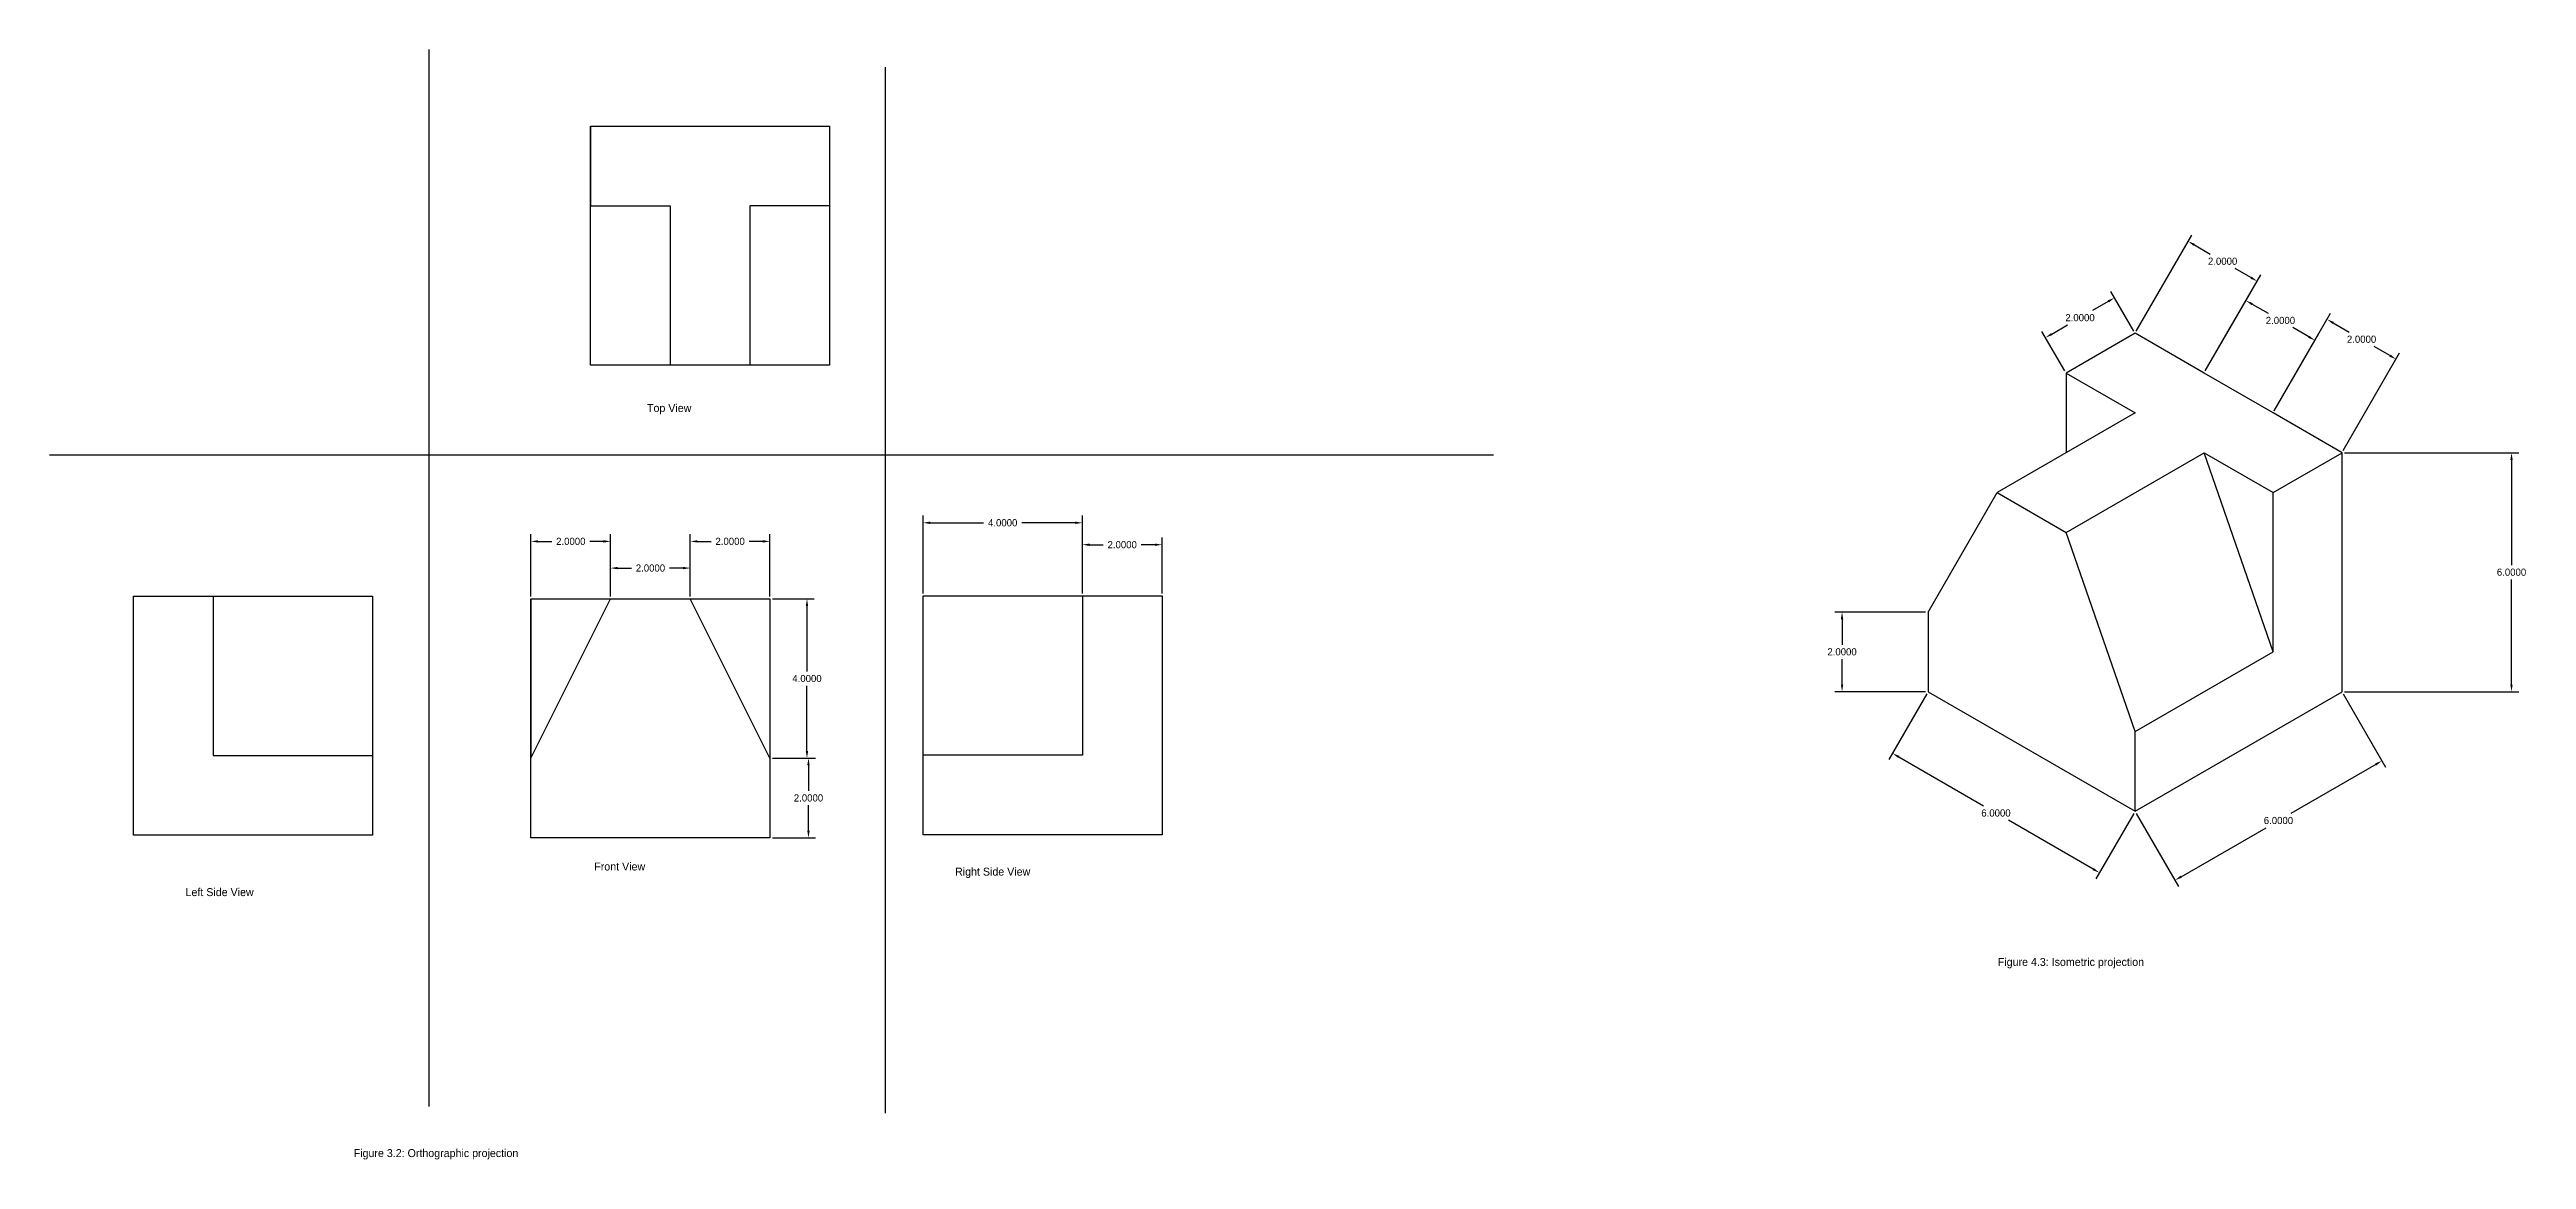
# Model space of a CAD drawing. Header units: inches. Extents: x -3.6 to 58.6, y 12.8 to 40.7.
import ezdxf

# ---------------------------------------------------------------- set-up
doc = ezdxf.new("R2010")
doc.units = ezdxf.units.IN
doc.header["$MEASUREMENT"] = 0
doc.dimstyles.get("Standard").update_dxf_attribs({"dimtxt": 0.18, "dimasz": 0.18, "dimexe": 0.18, "dimexo": 0.0625, "dimgap": 0.09, "dimtad": 0, "dimtih": 1, "dimtoh": 1, "dimdec": 4, "dimzin": 0, "dimdsep": 46, "dimtxsty": 'Standard', "dimcen": 0.09, "dimadec": 0, "dimazin": 0, "dimtfac": 1, "dimtdec": 4, "dimtofl": 0, "dimtmove": 0, "dimatfit": 3, "dimfxl": 0, "dimtolj": 1, "dimtzin": 0, "dimarcsym": 0})

# ---------------------------------------------------------------- blocks, each defined once
blk = doc.blocks.new('*D1')
at = {"color": 0, "lineweight": -2}
for p, q in [((8.514, 26.949), (8.514, 28.51)), ((8.694, 28.33), (9.034, 28.33)), ((10.334, 28.33), (9.994, 28.33)), ((10.514, 26.949), (10.514, 28.51))]:
    blk.add_line(p, q, dxfattribs=at)
at = {"color": 0}
for points in [[(8.694, 28.36), (8.694, 28.3), (8.514, 28.33)], [(10.334, 28.36), (10.334, 28.3), (10.514, 28.33)]]:
    blk.add_solid(points, dxfattribs=at)
at = {"layer": 'Defpoints', "color": 0}
for p in [(10.514, 28.33), (8.514, 26.886), (10.514, 26.886)]:
    blk.add_point(p, dxfattribs=at)
at = {"color": 0, "insert": (9.514, 28.33), "char_height": 0.18, "attachment_point": 5}
blk.add_mtext('\\A1;2.0000', dxfattribs=at)
blk = doc.blocks.new('*D2')
at = {"color": 0, "lineweight": -2}
for p, q in [((10.514, 26.949), (10.514, 27.84)), ((10.694, 27.66), (11.034, 27.66)), ((12.334, 27.66), (11.994, 27.66)), ((12.514, 26.949), (12.514, 27.84))]:
    blk.add_line(p, q, dxfattribs=at)
at = {"color": 0}
for points in [[(10.694, 27.69), (10.694, 27.63), (10.514, 27.66)], [(12.334, 27.69), (12.334, 27.63), (12.514, 27.66)]]:
    blk.add_solid(points, dxfattribs=at)
at = {"layer": 'Defpoints', "color": 0}
for p in [(12.514, 27.66), (10.514, 26.886), (12.514, 26.886)]:
    blk.add_point(p, dxfattribs=at)
at = {"color": 0, "insert": (11.514, 27.66), "char_height": 0.18, "attachment_point": 5}
blk.add_mtext('\\A1;2.0000', dxfattribs=at)
blk = doc.blocks.new('*D3')
at = {"color": 0, "lineweight": -2}
for p, q in [((12.514, 26.949), (12.514, 28.51)), ((12.694, 28.33), (13.034, 28.33)), ((14.334, 28.33), (13.994, 28.33)), ((14.514, 26.949), (14.514, 28.51))]:
    blk.add_line(p, q, dxfattribs=at)
at = {"color": 0}
for points in [[(12.694, 28.36), (12.694, 28.3), (12.514, 28.33)], [(14.334, 28.36), (14.334, 28.3), (14.514, 28.33)]]:
    blk.add_solid(points, dxfattribs=at)
at = {"layer": 'Defpoints', "color": 0}
for p in [(14.514, 28.33), (12.514, 26.886), (14.514, 26.886)]:
    blk.add_point(p, dxfattribs=at)
at = {"color": 0, "insert": (13.514, 28.33), "char_height": 0.18, "attachment_point": 5}
blk.add_mtext('\\A1;2.0000', dxfattribs=at)
blk = doc.blocks.new('*D4')
at = {"color": 0, "lineweight": -2}
for p, q in [((14.577, 26.886), (15.623, 26.886)), ((15.443, 26.706), (15.443, 25.066)), ((15.443, 23.066), (15.443, 24.706)), ((14.577, 22.886), (15.623, 22.886))]:
    blk.add_line(p, q, dxfattribs=at)
at = {"color": 0}
for points in [[(15.413, 26.706), (15.473, 26.706), (15.443, 26.886)], [(15.413, 23.066), (15.473, 23.066), (15.443, 22.886)]]:
    blk.add_solid(points, dxfattribs=at)
at = {"layer": 'Defpoints', "color": 0}
for p in [(14.514, 26.886), (14.514, 22.886), (15.443, 22.886)]:
    blk.add_point(p, dxfattribs=at)
at = {"color": 0, "insert": (15.443, 24.886), "char_height": 0.18, "attachment_point": 5}
blk.add_mtext('\\A1;4.0000', dxfattribs=at)
blk = doc.blocks.new('*D5')
at = {"color": 0, "lineweight": -2}
for p, q in [((14.577, 22.886), (15.661, 22.886)), ((15.481, 22.706), (15.481, 22.066)), ((15.481, 21.066), (15.481, 21.706)), ((14.577, 20.886), (15.661, 20.886))]:
    blk.add_line(p, q, dxfattribs=at)
at = {"color": 0}
for points in [[(15.451, 22.706), (15.511, 22.706), (15.481, 22.886)], [(15.451, 21.066), (15.511, 21.066), (15.481, 20.886)]]:
    blk.add_solid(points, dxfattribs=at)
at = {"layer": 'Defpoints', "color": 0}
for p in [(14.514, 22.886), (14.514, 20.886), (15.481, 20.886)]:
    blk.add_point(p, dxfattribs=at)
at = {"color": 0, "insert": (15.481, 21.886), "char_height": 0.18, "attachment_point": 5}
blk.add_mtext('\\A1;2.0000', dxfattribs=at)
blk = doc.blocks.new('*D6')
at = {"color": 0, "lineweight": -2}
for p, q in [((18.356, 27.024), (18.356, 28.977)), ((18.536, 28.797), (19.876, 28.797)), ((22.176, 28.797), (20.836, 28.797)), ((22.356, 27.024), (22.356, 28.977))]:
    blk.add_line(p, q, dxfattribs=at)
at = {"color": 0}
for points in [[(18.536, 28.827), (18.536, 28.767), (18.356, 28.797)], [(22.176, 28.827), (22.176, 28.767), (22.356, 28.797)]]:
    blk.add_solid(points, dxfattribs=at)
at = {"layer": 'Defpoints', "color": 0}
for p in [(22.356, 28.797), (18.356, 26.962), (22.356, 26.962)]:
    blk.add_point(p, dxfattribs=at)
at = {"color": 0, "insert": (20.356, 28.797), "char_height": 0.18, "attachment_point": 5}
blk.add_mtext('\\A1;4.0000', dxfattribs=at)
blk = doc.blocks.new('*D7')
at = {"color": 0, "lineweight": -2}
for p, q in [((22.356, 27.024), (22.356, 28.427)), ((22.536, 28.247), (22.876, 28.247)), ((24.176, 28.247), (23.836, 28.247)), ((24.356, 27.024), (24.356, 28.427))]:
    blk.add_line(p, q, dxfattribs=at)
at = {"color": 0}
for points in [[(22.536, 28.277), (22.536, 28.217), (22.356, 28.247)], [(24.176, 28.277), (24.176, 28.217), (24.356, 28.247)]]:
    blk.add_solid(points, dxfattribs=at)
at = {"layer": 'Defpoints', "color": 0}
for p in [(24.356, 28.247), (22.356, 26.962), (24.356, 26.962)]:
    blk.add_point(p, dxfattribs=at)
at = {"color": 0, "insert": (23.356, 28.247), "char_height": 0.18, "attachment_point": 5}
blk.add_mtext('\\A1;2.0000', dxfattribs=at)
blk = doc.blocks.new('*D8')
at = {"color": 0, "lineweight": -2}
for p, q in [((48.11, 34.357), (47.712, 34.127)), ((48.749, 33.61), (48.176, 34.603)), ((47.017, 32.61), (46.444, 33.603)), ((46.69, 33.537), (47.088, 33.767))]:
    blk.add_line(p, q, dxfattribs=at)
at = {"color": 0}
for points in [[(48.095, 34.383), (48.125, 34.331), (48.266, 34.447)], [(46.675, 33.563), (46.705, 33.511), (46.534, 33.447)]]:
    blk.add_solid(points, dxfattribs=at)
at = {"layer": 'Defpoints', "color": 0}
for p in [(48.266, 34.447), (48.781, 33.556), (47.049, 32.556)]:
    blk.add_point(p, dxfattribs=at)
at = {"color": 0, "insert": (47.4, 33.947), "char_height": 0.18, "attachment_point": 5}
blk.add_mtext('\\A1;2.0000', dxfattribs=at)
blk = doc.blocks.new('*D9')
at = {"color": 0, "lineweight": -2}
for p, q in [((48.812, 33.61), (50.204, 36.021)), ((50.27, 35.775), (50.668, 35.545)), ((50.544, 32.61), (51.936, 35.021)), ((51.69, 34.955), (51.292, 35.185))]:
    blk.add_line(p, q, dxfattribs=at)
at = {"color": 0}
for points in [[(50.285, 35.801), (50.255, 35.749), (50.114, 35.865)], [(51.705, 34.981), (51.675, 34.929), (51.846, 34.865)]]:
    blk.add_solid(points, dxfattribs=at)
at = {"layer": 'Defpoints', "color": 0}
for p in [(51.846, 34.865), (48.781, 33.556), (50.513, 32.556)]:
    blk.add_point(p, dxfattribs=at)
at = {"color": 0, "insert": (50.98, 35.365), "char_height": 0.18, "attachment_point": 5}
blk.add_mtext('\\A1;2.0000', dxfattribs=at)
blk = doc.blocks.new('*D10')
at = {"color": 0, "lineweight": -2}
for p, q in [((50.544, 32.61), (51.655, 34.534)), ((51.721, 34.288), (52.119, 34.058)), ((53.141, 33.468), (52.743, 33.698)), ((52.276, 31.61), (53.387, 33.534))]:
    blk.add_line(p, q, dxfattribs=at)
at = {"color": 0}
for points in [[(51.736, 34.314), (51.706, 34.262), (51.565, 34.378)], [(53.156, 33.494), (53.126, 33.442), (53.297, 33.378)]]:
    blk.add_solid(points, dxfattribs=at)
at = {"layer": 'Defpoints', "color": 0}
for p in [(53.297, 33.378), (50.513, 32.556), (52.245, 31.556)]:
    blk.add_point(p, dxfattribs=at)
at = {"color": 0, "insert": (52.431, 33.878), "char_height": 0.18, "attachment_point": 5}
blk.add_mtext('\\A1;2.0000', dxfattribs=at)
blk = doc.blocks.new('*D11')
at = {"color": 0, "lineweight": -2}
for p, q in [((52.276, 31.61), (53.692, 34.062)), ((53.758, 33.816), (54.156, 33.586)), ((54.008, 30.61), (55.424, 33.062)), ((55.178, 32.996), (54.78, 33.226))]:
    blk.add_line(p, q, dxfattribs=at)
at = {"color": 0}
for points in [[(53.773, 33.842), (53.743, 33.79), (53.602, 33.906)], [(55.193, 33.022), (55.163, 32.97), (55.334, 32.906)]]:
    blk.add_solid(points, dxfattribs=at)
at = {"layer": 'Defpoints', "color": 0}
for p in [(55.334, 32.906), (52.245, 31.556), (53.977, 30.556)]:
    blk.add_point(p, dxfattribs=at)
at = {"color": 0, "insert": (54.468, 33.406), "char_height": 0.18, "attachment_point": 5}
blk.add_mtext('\\A1;2.0000', dxfattribs=at)
blk = doc.blocks.new('*D12')
at = {"color": 0, "lineweight": -2}
for p, q in [((54.039, 30.556), (58.412, 30.556)), ((58.232, 30.376), (58.232, 27.736)), ((58.232, 24.736), (58.232, 27.376)), ((54.039, 24.556), (58.412, 24.556))]:
    blk.add_line(p, q, dxfattribs=at)
at = {"color": 0}
for points in [[(58.202, 30.376), (58.262, 30.376), (58.232, 30.556)], [(58.202, 24.736), (58.262, 24.736), (58.232, 24.556)]]:
    blk.add_solid(points, dxfattribs=at)
at = {"layer": 'Defpoints', "color": 0}
for p in [(53.977, 30.556), (58.232, 30.556), (53.977, 24.556)]:
    blk.add_point(p, dxfattribs=at)
at = {"color": 0, "insert": (58.232, 27.556), "char_height": 0.18, "attachment_point": 5}
blk.add_mtext('\\A1;6.0000', dxfattribs=at)
blk = doc.blocks.new('*D13')
at = {"color": 0, "lineweight": -2}
for p, q in [((43.522, 26.556), (41.246, 26.556)), ((41.426, 26.376), (41.426, 25.736)), ((41.426, 24.736), (41.426, 25.376)), ((43.522, 24.556), (41.246, 24.556))]:
    blk.add_line(p, q, dxfattribs=at)
at = {"color": 0}
for points in [[(41.396, 26.376), (41.456, 26.376), (41.426, 26.556)], [(41.396, 24.736), (41.456, 24.736), (41.426, 24.556)]]:
    blk.add_solid(points, dxfattribs=at)
at = {"layer": 'Defpoints', "color": 0}
for p in [(43.585, 26.556), (41.426, 24.556), (43.585, 24.556)]:
    blk.add_point(p, dxfattribs=at)
at = {"color": 0, "insert": (41.426, 25.556), "char_height": 0.18, "attachment_point": 5}
blk.add_mtext('\\A1;2.0000', dxfattribs=at)
blk = doc.blocks.new('*D14')
at = {"color": 0, "lineweight": -2}
for p, q in [((43.553, 24.501), (42.602, 22.854)), ((42.848, 22.919), (44.978, 21.689)), ((47.732, 20.099), (45.602, 21.329)), ((48.749, 21.501), (47.798, 19.854))]:
    blk.add_line(p, q, dxfattribs=at)
at = {"color": 0}
for points in [[(42.863, 22.945), (42.833, 22.893), (42.692, 23.009)], [(47.747, 20.125), (47.717, 20.073), (47.888, 20.009)]]:
    blk.add_solid(points, dxfattribs=at)
at = {"layer": 'Defpoints', "color": 0}
for p in [(43.585, 24.556), (48.781, 21.556), (47.888, 20.009)]:
    blk.add_point(p, dxfattribs=at)
at = {"color": 0, "insert": (45.29, 21.509), "char_height": 0.18, "attachment_point": 5}
blk.add_mtext('\\A1;6.0000', dxfattribs=at)
blk = doc.blocks.new('*D15')
at = {"color": 0, "lineweight": -2}
for p, q in [((54.008, 24.501), (55.069, 22.664)), ((54.823, 22.73), (52.693, 21.5)), ((48.812, 21.501), (49.873, 19.664)), ((49.939, 19.91), (52.069, 21.14))]:
    blk.add_line(p, q, dxfattribs=at)
at = {"color": 0}
for points in [[(54.808, 22.756), (54.838, 22.704), (54.979, 22.82)], [(49.924, 19.936), (49.954, 19.884), (49.783, 19.82)]]:
    blk.add_solid(points, dxfattribs=at)
at = {"layer": 'Defpoints', "color": 0}
for p in [(53.977, 24.556), (54.979, 22.82), (48.781, 21.556)]:
    blk.add_point(p, dxfattribs=at)
at = {"color": 0, "insert": (52.381, 21.32), "char_height": 0.18, "attachment_point": 5}
blk.add_mtext('\\A1;6.0000', dxfattribs=at)

msp = doc.modelspace()

# ---------------------------------------------------------------- linework, layer by layer
for p, q in [((5.94797, 40.68216), (5.94797, 14.14075)), ((17.40389, 40.23981), (17.40389, 30.50796)), ((10.01068, 38.75351), (16.01068, 38.75351)), ((10.01068, 32.75351), (10.01068, 38.75351)), ((10.01068, 38.75351), (10.01068, 36.75351)), ((16.01068, 38.75351), (16.01068, 32.75351)), ((16.01068, 38.75351), (16.01068, 36.75351)), ((10.01068, 36.75351), (12.01068, 36.75351)), ((12.01068, 36.75351), (12.01068, 32.75351)), ((16.01068, 36.75351), (14.01068, 36.75351)), ((14.01068, 36.75351), (14.01068, 32.75351)), ((48.78073, 33.55554), (47.04868, 32.55554)), ((50.51278, 32.55554), (48.78073, 33.55554)), ((16.01068, 32.75351), (10.01068, 32.75351)), ((47.04868, 32.55554), (48.78073, 31.55554)), ((47.04868, 32.55554), (47.04868, 30.55554)), ((52.24483, 31.55554), (50.51278, 32.55554)), ((48.78073, 31.55554), (45.31663, 29.55554)), ((53.97688, 30.55554), (52.24483, 31.55554)), ((-3.57096, 30.50796), (32.67845, 30.50796)), ((17.40389, 30.50796), (17.40389, 13.97502)), ((47.04868, 28.55554), (50.51278, 30.55554)), ((50.51278, 30.55554), (52.24483, 29.55554)), ((52.24483, 25.55554), (50.51278, 30.55554)), ((52.24483, 29.55554), (53.97688, 30.55554)), ((53.97688, 24.55554), (53.97688, 30.55554)), ((43.58458, 26.55554), (45.31663, 29.55554)), ((45.31663, 29.55554), (47.04868, 28.55554)), ((52.24483, 25.55554), (52.24483, 29.55554)), ((48.78073, 23.55554), (47.04868, 28.55554)), ((-1.46232, 26.95397), (4.53768, 26.95397)), ((-1.46232, 20.95397), (-1.46232, 26.95397)), ((-1.46232, 26.95397), (0.53768, 26.95397)), ((0.53768, 26.95397), (0.53768, 22.95397)), ((4.53768, 26.95397), (4.53768, 20.95397)), ((8.51443, 26.88616), (14.51443, 26.88616)), ((8.51443, 20.88616), (8.51443, 26.88616)), ((8.51443, 26.88616), (10.51443, 26.88616)), ((8.51443, 26.88616), (8.51443, 22.88616)), ((8.51443, 22.88616), (10.51443, 26.88616)), ((10.51443, 26.88616), (12.51443, 26.88616)), ((12.51443, 26.88616), (14.51443, 26.88616)), ((14.51443, 22.88616), (12.51443, 26.88616)), ((14.51443, 26.88616), (14.51443, 20.88616)), ((14.51443, 26.88616), (14.51443, 22.88616)), ((18.35642, 26.96196), (24.35642, 26.96196)), ((18.35642, 20.96196), (18.35642, 26.96196)), ((18.35642, 26.96196), (22.35642, 26.96196)), ((22.35642, 26.96196), (22.35642, 22.96196)), ((24.35642, 26.96196), (24.35642, 20.96196)), ((43.58458, 26.55554), (43.58458, 24.55554)), ((48.78073, 23.55554), (52.24483, 25.55554)), ((43.58458, 24.55554), (48.78073, 21.55554)), ((48.78073, 21.55554), (53.97688, 24.55554)), ((48.78073, 21.55554), (48.78073, 23.55554)), ((0.53768, 22.95397), (4.53768, 22.95397)), ((22.35642, 22.96196), (18.35642, 22.96196)), ((4.53768, 20.95397), (-1.46232, 20.95397)), ((14.51443, 20.88616), (8.51443, 20.88616)), ((24.35642, 20.96196), (18.35642, 20.96196))]:
    msp.add_line(p, q)

# ---------------------------------------------------------------- texts
at = {"char_height": 0.2, "attachment_point": 1}
for s, insert, width in [('Top View', (11.42689, 31.77973), 3.2652142), ('Front View', (10.10316, 20.26569), 3.6059464), ('Right Side View', (19.16095, 20.13702), 4.5932887), ('Left Side View', (-0.15662, 19.62233), 3.2625229), ('Figure 4.3: Isometric projection', (45.33594, 17.86877), 9.9113541), ('Figure 3.2: Orthographic projection', (4.06436, 13.06885), 15.1158802)]:
    msp.add_mtext(s, dxfattribs=dict(at, insert=insert, width=width))

# ---------------------------------------------------------------- dimensions: what is measured, and where the dimension line sits
for p1, p2, distance, picture, middle in [((48.78073, 33.55554), (50.51278, 32.55554), 2.66682, '*D9', (50.98016, 35.36507)), ((47.04868, 32.55554), (48.78073, 33.55554), 1.02955, '*D8', (47.39993, 33.94715)), ((50.51278, 32.55554), (52.24483, 31.55554), 2.10448, '*D10', (52.43105, 33.87807)), ((52.24483, 31.55554), (53.97688, 30.55554), 2.71398, '*D11', (54.46785, 33.40591)), ((53.97688, 24.55554), (53.97688, 30.55554), -4.25533, '*D12', (58.23222, 27.55554)), ((18.35642, 26.96196), (22.35642, 26.96196), 1.8347, '*D6', (20.35642, 28.79665)), ((8.51443, 26.88616), (10.51443, 26.88616), 1.44386, '*D1', (9.51443, 28.33002)), ((12.51443, 26.88616), (14.51443, 26.88616), 1.4442, '*D3', (13.51443, 28.33035)), ((22.35642, 26.96196), (24.35642, 26.96196), 1.28463, '*D7', (23.35642, 28.24659)), ((10.51443, 26.88616), (12.51443, 26.88616), 0.77335, '*D2', (11.51443, 27.6595)), ((14.51443, 26.88616), (14.51443, 22.88616), 0.92869, '*D4', (15.44311, 24.88616)), ((43.58458, 26.55554), (43.58458, 24.55554), -2.15877, '*D13', (41.42581, 25.55554)), ((43.58458, 24.55554), (48.78073, 21.55554), -1.78532, '*D14', (45.28999, 21.5094)), ((48.78073, 21.55554), (53.97688, 24.55554), -2.00397, '*D15', (52.38079, 21.32005)), ((14.51443, 22.88616), (14.51443, 20.88616), 0.96654, '*D5', (15.48096, 21.88616))]:
    dim = msp.add_aligned_dim(p1=p1, p2=p2, distance=distance, dimstyle='Standard')
    dim.commit()
    dim.dimension.update_dxf_attribs({"geometry": picture, "text_midpoint": middle})

doc.saveas('drawing.dxf')
